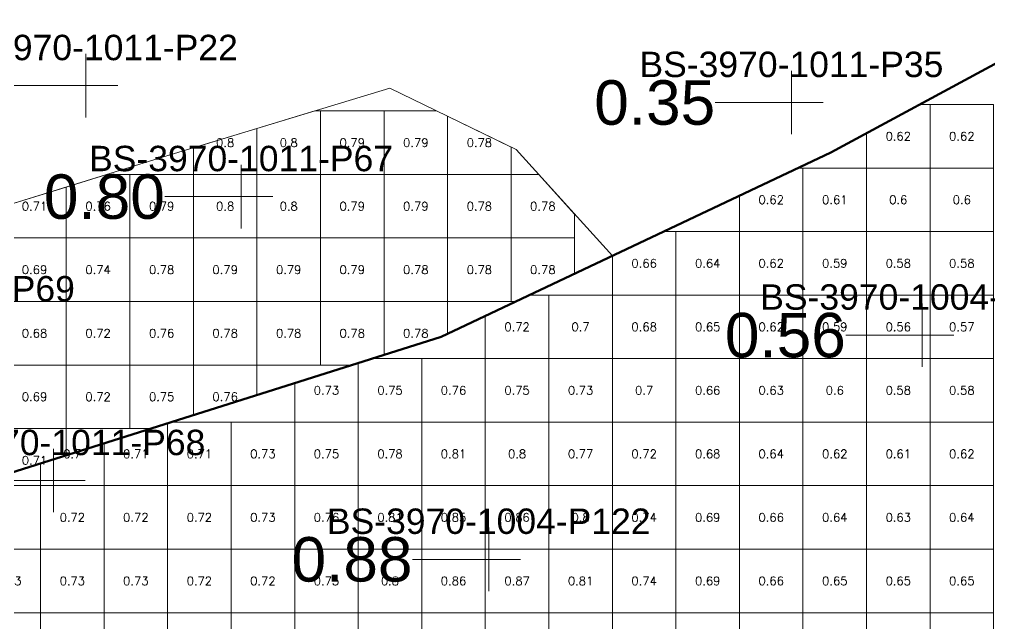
# Model space of a CAD drawing. Header units: inches. Extents: x 469759 to 470079, y 4349683 to 4349873.
# Drawn here: x 469799.03 to 469814.3, y 4349758.97 to 4349768.48 of the extents above; entities that cross this region are included whole.
import ezdxf
from ezdxf.enums import TextEntityAlignment as Align

# ---------------------------------------------------------------- set-up
doc = ezdxf.new("R2010")
doc.units = ezdxf.units.IN
doc.header["$MEASUREMENT"] = 0
for name, color, linetype, lineweight in [('孔口文字', 7, 'Continuous', 0), ('点', 7, 'Continuous', 0), ('爆区方格网', 7, 'Continuous', 0), ('线条', 7, 'Continuous', 0), ('钻孔', 7, 'Continuous', 0)]:
    doc.layers.add(name, color=color, linetype=linetype, lineweight=lineweight)
doc.styles.add('3dmine_textStyle_1', font='txt.shx', dxfattribs={"height": 1, "bigfont": 'gbcbig.shx'})
doc.styles.add('3dmine_textStyle_2', font='arial.ttf', dxfattribs={"height": 1})

msp = doc.modelspace()

# ---------------------------------------------------------------- hatches: boundary and pattern name
at = {"layer": '钻孔', "linetype": 'Continuous', "lineweight": 0, "true_color": 0x808080, "extrusion": (0, 1, 0)}
for points in [[(-469801.08, 3959.77), (-469800.08, 3959.77), (-469800.08, 3972.77), (-469801.08, 3972.77)], [(-469812.184, 3960.39), (-469811.184, 3960.39), (-469811.184, 3973.39), (-469812.184, 3973.39)]]:
    msp.add_hatch(color=8, dxfattribs=at).paths.add_polyline_path(points, flags=0)
at = {"layer": '钻孔', "linetype": 'Continuous', "lineweight": 0, "true_color": 0x00ffff, "extrusion": (0, 1, 0)}
for points in [[(-469803.522, 3960.91), (-469802.522, 3960.91), (-469802.522, 3972.91), (-469803.522, 3972.91)], [(-469814.24, 3960.45), (-469813.24, 3960.45), (-469813.24, 3973.45), (-469814.24, 3973.45)], [(-469800.568, 3960.97), (-469799.568, 3960.97), (-469799.568, 3972.97), (-469800.568, 3972.97)], [(-469807.42, 3960.23), (-469806.42, 3960.23), (-469806.42, 3972.23), (-469807.42, 3972.23)]]:
    msp.add_hatch(color=4, dxfattribs=at).paths.add_polyline_path(points, flags=0)

# ---------------------------------------------------------------- linework, layer by layer
at = {"color": 5, "linetype": 'Continuous', "lineweight": 50, "elevation": 1987.297}
msp.add_lwpolyline([(469832.229, 4349766.357), (469826.099, 4349763.33), (469820.476, 4349762.487), (469821.961, 4349767.803), (469817.208, 4349769.309), (469811.803, 4349766.383), (469805.674, 4349763.484), (469798.18, 4349761.115)], dxfattribs=at)
at = {"color": 4, "linetype": 'Continuous', "lineweight": 0, "true_color": 0x00ffff, "elevation": 3972.29}
msp.add_lwpolyline([(469789.446, 4349758.265), (469788.771, 4349755.193), (469791.392, 4349755.038), (469795.365, 4349757.103), (469798.18, 4349761.115), (469799.201, 4349761.438), (469802.316, 4349762.423), (469805.674, 4349763.484), (469808.366, 4349764.758), (469806.853, 4349766.431), (469804.861, 4349767.396), (469801.301, 4349766.314), (469798.797, 4349765.539), (469794.841, 4349764.985), (469789.446, 4349758.265), (469789.446, 4349758.265)], dxfattribs=at)
at = {"layer": '点', "color": 138, "linetype": 'Continuous', "lineweight": 0, "true_color": 0x004c4c}
for points, elevation in [([(469800.08, 4349766.938), (469800.08, 4349767.938)], 3972.77), ([(469811.184, 4349766.672), (469811.184, 4349767.672)], 3973.39), ([(469800.58, 4349767.438), (469799.58, 4349767.438)], 3972.77), ([(469811.684, 4349767.172), (469810.684, 4349767.172)], 3973.39), ([(469802.522, 4349765.19), (469802.522, 4349766.19)], 3972.91), ([(469803.022, 4349765.69), (469802.022, 4349765.69)], 3972.91), ([(469813.24, 4349763.01), (469813.24, 4349764.01)], 3973.45), ([(469813.74, 4349763.51), (469812.74, 4349763.51)], 3973.45), ([(469799.568, 4349760.72), (469799.568, 4349761.72)], 3972.97), ([(469800.068, 4349761.22), (469799.068, 4349761.22)], 3972.97), ([(469806.42, 4349759.48), (469806.42, 4349760.48)], 3972.23), ([(469806.92, 4349759.98), (469805.92, 4349759.98)], 3972.23)]:
    msp.add_lwpolyline(points, dxfattribs=dict(at, elevation=elevation))
at = {"layer": '爆区方格网', "color": 4, "linetype": 'Continuous', "lineweight": 0, "true_color": 0x00ffff}
for points, elevation in [([(469813.366, 4349766.14), (469812.366, 4349766.14), (469812.366, 4349766.688), (469813.201, 4349767.14), (469813.366, 4349767.14), (469813.366, 4349766.14)], 3972.76), ([(469814.366, 4349766.14), (469813.366, 4349766.14), (469813.366, 4349767.14), (469814.366, 4349767.14), (469814.366, 4349766.14)], 3972.76), ([(469803.772, 4349766.039), (469802.772, 4349766.039), (469802.772, 4349766.762), (469803.685, 4349767.039), (469803.772, 4349767.039), (469803.772, 4349766.039)], 3972.33), ([(469804.772, 4349766.039), (469803.772, 4349766.039), (469803.772, 4349767.039), (469804.772, 4349767.039), (469804.772, 4349766.039)], 3972.33), ([(469805.772, 4349766.955), (469805.772, 4349766.039), (469804.772, 4349766.039), (469804.772, 4349767.039), (469805.599, 4349767.039), (469805.772, 4349766.955)], 3972.33), ([(469806.772, 4349766.47), (469806.772, 4349766.039), (469805.772, 4349766.039), (469805.772, 4349766.955), (469806.772, 4349766.47)], 3972.33), ([(469802.772, 4349766.039), (469801.772, 4349766.039), (469801.772, 4349766.458), (469802.772, 4349766.762), (469802.772, 4349766.039)], 3972.33), ([(469811.366, 4349765.14), (469810.366, 4349765.14), (469810.366, 4349765.703), (469811.289, 4349766.14), (469811.366, 4349766.14), (469811.366, 4349765.14)], 3972.76), ([(469812.366, 4349765.14), (469811.366, 4349765.14), (469811.366, 4349766.14), (469812.366, 4349766.14), (469812.366, 4349765.14)], 3972.76), ([(469813.366, 4349765.14), (469812.366, 4349765.14), (469812.366, 4349766.14), (469813.366, 4349766.14), (469813.366, 4349765.14)], 3972.76), ([(469814.366, 4349765.14), (469813.366, 4349765.14), (469813.366, 4349766.14), (469814.366, 4349766.14), (469814.366, 4349765.14)], 3972.76), ([(469800.772, 4349765.039), (469799.772, 4349765.039), (469799.772, 4349765.841), (469800.412, 4349766.039), (469800.772, 4349766.039), (469800.772, 4349765.039)], 3972.33), ([(469801.772, 4349765.039), (469800.772, 4349765.039), (469800.772, 4349766.039), (469801.772, 4349766.039), (469801.772, 4349765.039)], 3972.33), ([(469802.772, 4349765.039), (469801.772, 4349765.039), (469801.772, 4349766.039), (469802.772, 4349766.039), (469802.772, 4349765.039)], 3972.33), ([(469803.772, 4349765.039), (469802.772, 4349765.039), (469802.772, 4349766.039), (469803.772, 4349766.039), (469803.772, 4349765.039)], 3972.33), ([(469804.772, 4349765.039), (469803.772, 4349765.039), (469803.772, 4349766.039), (469804.772, 4349766.039), (469804.772, 4349765.039)], 3972.33), ([(469805.772, 4349765.039), (469804.772, 4349765.039), (469804.772, 4349766.039), (469805.772, 4349766.039), (469805.772, 4349765.039)], 3972.33), ([(469806.772, 4349765.039), (469805.772, 4349765.039), (469805.772, 4349766.039), (469806.772, 4349766.039), (469806.772, 4349765.039)], 3972.33), ([(469807.772, 4349765.414), (469807.772, 4349765.039), (469806.772, 4349765.039), (469806.772, 4349766.039), (469807.208, 4349766.039), (469807.772, 4349765.414)], 3972.33), ([(469799.772, 4349765.039), (469798.772, 4349765.039), (469798.772, 4349765.536), (469798.797, 4349765.539), (469799.772, 4349765.841), (469799.772, 4349765.039)], 3972.33), ([(469809.366, 4349764.14), (469808.366, 4349764.14), (469808.366, 4349764.758), (469809.174, 4349765.14), (469809.366, 4349765.14), (469809.366, 4349764.14)], 3972.76), ([(469810.366, 4349764.14), (469809.366, 4349764.14), (469809.366, 4349765.14), (469810.366, 4349765.14), (469810.366, 4349764.14)], 3972.76), ([(469811.366, 4349764.14), (469810.366, 4349764.14), (469810.366, 4349765.14), (469811.366, 4349765.14), (469811.366, 4349764.14)], 3972.76), ([(469812.366, 4349764.14), (469811.366, 4349764.14), (469811.366, 4349765.14), (469812.366, 4349765.14), (469812.366, 4349764.14)], 3972.76), ([(469813.366, 4349764.14), (469812.366, 4349764.14), (469812.366, 4349765.14), (469813.366, 4349765.14), (469813.366, 4349764.14)], 3972.76), ([(469814.366, 4349764.14), (469813.366, 4349764.14), (469813.366, 4349765.14), (469814.366, 4349765.14), (469814.366, 4349764.14)], 3972.76), ([(469799.772, 4349764.039), (469798.772, 4349764.039), (469798.772, 4349765.039), (469799.772, 4349765.039), (469799.772, 4349764.039)], 3972.33), ([(469800.772, 4349764.039), (469799.772, 4349764.039), (469799.772, 4349765.039), (469800.772, 4349765.039), (469800.772, 4349764.039)], 3972.33), ([(469801.772, 4349764.039), (469800.772, 4349764.039), (469800.772, 4349765.039), (469801.772, 4349765.039), (469801.772, 4349764.039)], 3972.33), ([(469802.772, 4349764.039), (469801.772, 4349764.039), (469801.772, 4349765.039), (469802.772, 4349765.039), (469802.772, 4349764.039)], 3972.33), ([(469803.772, 4349764.039), (469802.772, 4349764.039), (469802.772, 4349765.039), (469803.772, 4349765.039), (469803.772, 4349764.039)], 3972.33), ([(469804.772, 4349764.039), (469803.772, 4349764.039), (469803.772, 4349765.039), (469804.772, 4349765.039), (469804.772, 4349764.039)], 3972.33), ([(469805.772, 4349764.039), (469804.772, 4349764.039), (469804.772, 4349765.039), (469805.772, 4349765.039), (469805.772, 4349764.039)], 3972.33), ([(469806.772, 4349764.039), (469805.772, 4349764.039), (469805.772, 4349765.039), (469806.772, 4349765.039), (469806.772, 4349764.039)], 3972.33), ([(469807.772, 4349764.477), (469806.847, 4349764.039), (469806.772, 4349764.039), (469806.772, 4349765.039), (469807.772, 4349765.039), (469807.772, 4349764.477)], 3972.33), ([(469799.772, 4349763.039), (469798.772, 4349763.039), (469798.772, 4349764.039), (469799.772, 4349764.039), (469799.772, 4349763.039)], 3972.33), ([(469800.772, 4349763.039), (469799.772, 4349763.039), (469799.772, 4349764.039), (469800.772, 4349764.039), (469800.772, 4349763.039)], 3972.33), ([(469801.772, 4349763.039), (469800.772, 4349763.039), (469800.772, 4349764.039), (469801.772, 4349764.039), (469801.772, 4349763.039)], 3972.33), ([(469802.772, 4349763.039), (469801.772, 4349763.039), (469801.772, 4349764.039), (469802.772, 4349764.039), (469802.772, 4349763.039)], 3972.33), ([(469803.772, 4349763.039), (469802.772, 4349763.039), (469802.772, 4349764.039), (469803.772, 4349764.039), (469803.772, 4349763.039)], 3972.33), ([(469804.772, 4349763.199), (469804.265, 4349763.039), (469803.772, 4349763.039), (469803.772, 4349764.039), (469804.772, 4349764.039), (469804.772, 4349763.199)], 3972.33), ([(469805.772, 4349763.531), (469805.674, 4349763.484), (469804.772, 4349763.199), (469804.772, 4349764.039), (469805.772, 4349764.039), (469805.772, 4349763.531)], 3972.33), ([(469807.366, 4349763.14), (469806.366, 4349763.14), (469806.366, 4349763.812), (469807.059, 4349764.14), (469807.366, 4349764.14), (469807.366, 4349763.14)], 3972.76), ([(469808.366, 4349763.14), (469807.366, 4349763.14), (469807.366, 4349764.14), (469808.366, 4349764.14), (469808.366, 4349763.14)], 3972.76), ([(469809.366, 4349763.14), (469808.366, 4349763.14), (469808.366, 4349764.14), (469809.366, 4349764.14), (469809.366, 4349763.14)], 3972.76), ([(469810.366, 4349763.14), (469809.366, 4349763.14), (469809.366, 4349764.14), (469810.366, 4349764.14), (469810.366, 4349763.14)], 3972.76), ([(469811.366, 4349763.14), (469810.366, 4349763.14), (469810.366, 4349764.14), (469811.366, 4349764.14), (469811.366, 4349763.14)], 3972.76), ([(469812.366, 4349763.14), (469811.366, 4349763.14), (469811.366, 4349764.14), (469812.366, 4349764.14), (469812.366, 4349763.14)], 3972.76), ([(469813.366, 4349763.14), (469812.366, 4349763.14), (469812.366, 4349764.14), (469813.366, 4349764.14), (469813.366, 4349763.14)], 3972.76), ([(469814.366, 4349763.14), (469813.366, 4349763.14), (469813.366, 4349764.14), (469814.366, 4349764.14), (469814.366, 4349763.14)], 3972.76), ([(469805.366, 4349762.14), (469804.366, 4349762.14), (469804.366, 4349763.071), (469804.583, 4349763.14), (469805.366, 4349763.14), (469805.366, 4349762.14)], 3972.76), ([(469806.366, 4349762.14), (469805.366, 4349762.14), (469805.366, 4349763.14), (469806.366, 4349763.14), (469806.366, 4349762.14)], 3972.76), ([(469807.366, 4349762.14), (469806.366, 4349762.14), (469806.366, 4349763.14), (469807.366, 4349763.14), (469807.366, 4349762.14)], 3972.76), ([(469808.366, 4349762.14), (469807.366, 4349762.14), (469807.366, 4349763.14), (469808.366, 4349763.14), (469808.366, 4349762.14)], 3972.76), ([(469809.366, 4349762.14), (469808.366, 4349762.14), (469808.366, 4349763.14), (469809.366, 4349763.14), (469809.366, 4349762.14)], 3972.76), ([(469810.366, 4349762.14), (469809.366, 4349762.14), (469809.366, 4349763.14), (469810.366, 4349763.14), (469810.366, 4349762.14)], 3972.76), ([(469811.366, 4349762.14), (469810.366, 4349762.14), (469810.366, 4349763.14), (469811.366, 4349763.14), (469811.366, 4349762.14)], 3972.76), ([(469812.366, 4349762.14), (469811.366, 4349762.14), (469811.366, 4349763.14), (469812.366, 4349763.14), (469812.366, 4349762.14)], 3972.76), ([(469813.366, 4349762.14), (469812.366, 4349762.14), (469812.366, 4349763.14), (469813.366, 4349763.14), (469813.366, 4349762.14)], 3972.76), ([(469814.366, 4349762.14), (469813.366, 4349762.14), (469813.366, 4349763.14), (469814.366, 4349763.14), (469814.366, 4349762.14)], 3972.76), ([(469799.772, 4349762.039), (469798.772, 4349762.039), (469798.772, 4349763.039), (469799.772, 4349763.039), (469799.772, 4349762.039)], 3972.33), ([(469800.772, 4349762.039), (469799.772, 4349762.039), (469799.772, 4349763.039), (469800.772, 4349763.039), (469800.772, 4349762.039)], 3972.33), ([(469801.772, 4349762.251), (469801.102, 4349762.039), (469800.772, 4349762.039), (469800.772, 4349763.039), (469801.772, 4349763.039), (469801.772, 4349762.251)], 3972.33), ([(469802.772, 4349762.567), (469802.316, 4349762.423), (469801.772, 4349762.251), (469801.772, 4349763.039), (469802.772, 4349763.039), (469802.772, 4349762.567)], 3972.33), ([(469804.366, 4349762.14), (469803.366, 4349762.14), (469803.366, 4349762.755), (469804.366, 4349763.071), (469804.366, 4349762.14)], 3972.76), ([(469799.772, 4349761.619), (469799.201, 4349761.438), (469798.772, 4349761.303), (469798.772, 4349762.039), (469799.772, 4349762.039), (469799.772, 4349761.619)], 3972.33), ([(469801.366, 4349761.14), (469800.366, 4349761.14), (469800.366, 4349761.806), (469801.366, 4349762.123), (469801.366, 4349761.14)], 3972.76), ([(469802.366, 4349761.14), (469801.366, 4349761.14), (469801.366, 4349762.123), (469801.42, 4349762.14), (469802.366, 4349762.14), (469802.366, 4349761.14)], 3972.76), ([(469803.366, 4349761.14), (469802.366, 4349761.14), (469802.366, 4349762.14), (469803.366, 4349762.14), (469803.366, 4349761.14)], 3972.76), ([(469804.366, 4349761.14), (469803.366, 4349761.14), (469803.366, 4349762.14), (469804.366, 4349762.14), (469804.366, 4349761.14)], 3972.76), ([(469805.366, 4349761.14), (469804.366, 4349761.14), (469804.366, 4349762.14), (469805.366, 4349762.14), (469805.366, 4349761.14)], 3972.76), ([(469806.366, 4349761.14), (469805.366, 4349761.14), (469805.366, 4349762.14), (469806.366, 4349762.14), (469806.366, 4349761.14)], 3972.76), ([(469807.366, 4349761.14), (469806.366, 4349761.14), (469806.366, 4349762.14), (469807.366, 4349762.14), (469807.366, 4349761.14)], 3972.76), ([(469808.366, 4349761.14), (469807.366, 4349761.14), (469807.366, 4349762.14), (469808.366, 4349762.14), (469808.366, 4349761.14)], 3972.76), ([(469809.366, 4349761.14), (469808.366, 4349761.14), (469808.366, 4349762.14), (469809.366, 4349762.14), (469809.366, 4349761.14)], 3972.76), ([(469810.366, 4349761.14), (469809.366, 4349761.14), (469809.366, 4349762.14), (469810.366, 4349762.14), (469810.366, 4349761.14)], 3972.76), ([(469811.366, 4349761.14), (469810.366, 4349761.14), (469810.366, 4349762.14), (469811.366, 4349762.14), (469811.366, 4349761.14)], 3972.76), ([(469812.366, 4349761.14), (469811.366, 4349761.14), (469811.366, 4349762.14), (469812.366, 4349762.14), (469812.366, 4349761.14)], 3972.76), ([(469813.366, 4349761.14), (469812.366, 4349761.14), (469812.366, 4349762.14), (469813.366, 4349762.14), (469813.366, 4349761.14)], 3972.76), ([(469814.366, 4349761.14), (469813.366, 4349761.14), (469813.366, 4349762.14), (469814.366, 4349762.14), (469814.366, 4349761.14)], 3972.76), ([(469800.366, 4349761.14), (469799.366, 4349761.14), (469799.366, 4349761.49), (469800.366, 4349761.806), (469800.366, 4349761.14)], 3972.76), ([(469799.366, 4349760.14), (469798.366, 4349760.14), (469798.366, 4349761.14), (469799.366, 4349761.14), (469799.366, 4349760.14)], 3972.76), ([(469800.366, 4349760.14), (469799.366, 4349760.14), (469799.366, 4349761.14), (469800.366, 4349761.14), (469800.366, 4349760.14)], 3972.76), ([(469801.366, 4349760.14), (469800.366, 4349760.14), (469800.366, 4349761.14), (469801.366, 4349761.14), (469801.366, 4349760.14)], 3972.76), ([(469802.366, 4349760.14), (469801.366, 4349760.14), (469801.366, 4349761.14), (469802.366, 4349761.14), (469802.366, 4349760.14)], 3972.76), ([(469803.366, 4349760.14), (469802.366, 4349760.14), (469802.366, 4349761.14), (469803.366, 4349761.14), (469803.366, 4349760.14)], 3972.76), ([(469804.366, 4349760.14), (469803.366, 4349760.14), (469803.366, 4349761.14), (469804.366, 4349761.14), (469804.366, 4349760.14)], 3972.76), ([(469805.366, 4349760.14), (469804.366, 4349760.14), (469804.366, 4349761.14), (469805.366, 4349761.14), (469805.366, 4349760.14)], 3972.76), ([(469806.366, 4349760.14), (469805.366, 4349760.14), (469805.366, 4349761.14), (469806.366, 4349761.14), (469806.366, 4349760.14)], 3972.76), ([(469807.366, 4349760.14), (469806.366, 4349760.14), (469806.366, 4349761.14), (469807.366, 4349761.14), (469807.366, 4349760.14)], 3972.76), ([(469808.366, 4349760.14), (469807.366, 4349760.14), (469807.366, 4349761.14), (469808.366, 4349761.14), (469808.366, 4349760.14)], 3972.76), ([(469809.366, 4349760.14), (469808.366, 4349760.14), (469808.366, 4349761.14), (469809.366, 4349761.14), (469809.366, 4349760.14)], 3972.76), ([(469810.366, 4349760.14), (469809.366, 4349760.14), (469809.366, 4349761.14), (469810.366, 4349761.14), (469810.366, 4349760.14)], 3972.76), ([(469811.366, 4349760.14), (469810.366, 4349760.14), (469810.366, 4349761.14), (469811.366, 4349761.14), (469811.366, 4349760.14)], 3972.76), ([(469812.366, 4349760.14), (469811.366, 4349760.14), (469811.366, 4349761.14), (469812.366, 4349761.14), (469812.366, 4349760.14)], 3972.76), ([(469813.366, 4349760.14), (469812.366, 4349760.14), (469812.366, 4349761.14), (469813.366, 4349761.14), (469813.366, 4349760.14)], 3972.76), ([(469814.366, 4349760.14), (469813.366, 4349760.14), (469813.366, 4349761.14), (469814.366, 4349761.14), (469814.366, 4349760.14)], 3972.76), ([(469799.366, 4349759.14), (469798.366, 4349759.14), (469798.366, 4349760.14), (469799.366, 4349760.14), (469799.366, 4349759.14)], 3972.76), ([(469800.366, 4349759.14), (469799.366, 4349759.14), (469799.366, 4349760.14), (469800.366, 4349760.14), (469800.366, 4349759.14)], 3972.76), ([(469801.366, 4349759.14), (469800.366, 4349759.14), (469800.366, 4349760.14), (469801.366, 4349760.14), (469801.366, 4349759.14)], 3972.76), ([(469802.366, 4349759.14), (469801.366, 4349759.14), (469801.366, 4349760.14), (469802.366, 4349760.14), (469802.366, 4349759.14)], 3972.76), ([(469803.366, 4349759.14), (469802.366, 4349759.14), (469802.366, 4349760.14), (469803.366, 4349760.14), (469803.366, 4349759.14)], 3972.76), ([(469804.366, 4349759.14), (469803.366, 4349759.14), (469803.366, 4349760.14), (469804.366, 4349760.14), (469804.366, 4349759.14)], 3972.76), ([(469805.366, 4349759.14), (469804.366, 4349759.14), (469804.366, 4349760.14), (469805.366, 4349760.14), (469805.366, 4349759.14)], 3972.76), ([(469806.366, 4349759.14), (469805.366, 4349759.14), (469805.366, 4349760.14), (469806.366, 4349760.14), (469806.366, 4349759.14)], 3972.76), ([(469807.366, 4349759.14), (469806.366, 4349759.14), (469806.366, 4349760.14), (469807.366, 4349760.14), (469807.366, 4349759.14)], 3972.76), ([(469808.366, 4349759.14), (469807.366, 4349759.14), (469807.366, 4349760.14), (469808.366, 4349760.14), (469808.366, 4349759.14)], 3972.76), ([(469809.366, 4349759.14), (469808.366, 4349759.14), (469808.366, 4349760.14), (469809.366, 4349760.14), (469809.366, 4349759.14)], 3972.76), ([(469810.366, 4349759.14), (469809.366, 4349759.14), (469809.366, 4349760.14), (469810.366, 4349760.14), (469810.366, 4349759.14)], 3972.76), ([(469811.366, 4349759.14), (469810.366, 4349759.14), (469810.366, 4349760.14), (469811.366, 4349760.14), (469811.366, 4349759.14)], 3972.76), ([(469812.366, 4349759.14), (469811.366, 4349759.14), (469811.366, 4349760.14), (469812.366, 4349760.14), (469812.366, 4349759.14)], 3972.76), ([(469813.366, 4349759.14), (469812.366, 4349759.14), (469812.366, 4349760.14), (469813.366, 4349760.14), (469813.366, 4349759.14)], 3972.76), ([(469814.366, 4349759.14), (469813.366, 4349759.14), (469813.366, 4349760.14), (469814.366, 4349760.14), (469814.366, 4349759.14)], 3972.76), ([(469799.366, 4349758.14), (469798.366, 4349758.14), (469798.366, 4349759.14), (469799.366, 4349759.14), (469799.366, 4349758.14)], 3972.76), ([(469800.366, 4349758.14), (469799.366, 4349758.14), (469799.366, 4349759.14), (469800.366, 4349759.14), (469800.366, 4349758.14)], 3972.76), ([(469801.366, 4349758.14), (469800.366, 4349758.14), (469800.366, 4349759.14), (469801.366, 4349759.14), (469801.366, 4349758.14)], 3972.76), ([(469802.366, 4349758.14), (469801.366, 4349758.14), (469801.366, 4349759.14), (469802.366, 4349759.14), (469802.366, 4349758.14)], 3972.76), ([(469803.366, 4349758.14), (469802.366, 4349758.14), (469802.366, 4349759.14), (469803.366, 4349759.14), (469803.366, 4349758.14)], 3972.76), ([(469804.366, 4349758.14), (469803.366, 4349758.14), (469803.366, 4349759.14), (469804.366, 4349759.14), (469804.366, 4349758.14)], 3972.76), ([(469805.366, 4349758.14), (469804.366, 4349758.14), (469804.366, 4349759.14), (469805.366, 4349759.14), (469805.366, 4349758.14)], 3972.76), ([(469806.366, 4349758.14), (469805.366, 4349758.14), (469805.366, 4349759.14), (469806.366, 4349759.14), (469806.366, 4349758.14)], 3972.76), ([(469807.366, 4349758.14), (469806.366, 4349758.14), (469806.366, 4349759.14), (469807.366, 4349759.14), (469807.366, 4349758.14)], 3972.76), ([(469808.366, 4349758.14), (469807.366, 4349758.14), (469807.366, 4349759.14), (469808.366, 4349759.14), (469808.366, 4349758.14)], 3972.76)]:
    msp.add_lwpolyline(points, dxfattribs=dict(at, elevation=elevation))
at = {"layer": '爆区方格网', "color": 5, "linetype": 'Continuous', "lineweight": 0, "elevation": 3969.96}
for points in [[(469809.366, 4349758.14), (469808.366, 4349758.14), (469808.366, 4349759.14), (469809.366, 4349759.14), (469809.366, 4349758.14)], [(469810.366, 4349758.14), (469809.366, 4349758.14), (469809.366, 4349759.14), (469810.366, 4349759.14), (469810.366, 4349758.14)], [(469811.366, 4349758.14), (469810.366, 4349758.14), (469810.366, 4349759.14), (469811.366, 4349759.14), (469811.366, 4349758.14)], [(469812.366, 4349758.14), (469811.366, 4349758.14), (469811.366, 4349759.14), (469812.366, 4349759.14), (469812.366, 4349758.14)], [(469813.366, 4349758.14), (469812.366, 4349758.14), (469812.366, 4349759.14), (469813.366, 4349759.14), (469813.366, 4349758.14)], [(469814.366, 4349758.14), (469813.366, 4349758.14), (469813.366, 4349759.14), (469814.366, 4349759.14), (469814.366, 4349758.14)]]:
    msp.add_lwpolyline(points, dxfattribs=at)
at = {"layer": '线条', "color": 138, "linetype": 'Continuous', "lineweight": 0, "true_color": 0x004c4c}
for points, elevation in [([(469800.08, 4349767.438), (469800.08, 4349767.438), (469800.08, 4349767.438)], 3972.77), ([(469811.184, 4349767.172), (469811.184, 4349767.172), (469811.184, 4349767.172)], 3973.39), ([(469802.522, 4349765.69), (469802.522, 4349765.69), (469802.522, 4349765.69)], 3972.91), ([(469813.24, 4349763.51), (469813.24, 4349763.51), (469813.24, 4349763.51)], 3973.45), ([(469799.568, 4349761.22), (469799.568, 4349761.22), (469799.568, 4349761.22)], 3972.97), ([(469806.42, 4349759.98), (469806.42, 4349759.98), (469806.42, 4349759.98)], 3972.23)]:
    msp.add_lwpolyline(points, dxfattribs=dict(at, elevation=elevation))
at = {"layer": '钻孔', "color": 8, "linetype": 'Continuous', "lineweight": 0, "true_color": 0x808080}
for points, elevation in [([(469800.08, 4349767.438), (469798.88, 4349767.438)], 3972.77), ([(469800.08, 4349767.438), (469798.88, 4349767.438)], 3959.77), ([(469811.184, 4349767.172), (469809.984, 4349767.172)], 3973.39), ([(469811.184, 4349767.172), (469809.984, 4349767.172)], 3960.39)]:
    msp.add_lwpolyline(points, dxfattribs=dict(at, elevation=elevation))
at = {"layer": '钻孔', "color": 4, "linetype": 'Continuous', "lineweight": 0, "true_color": 0x00ffff}
for points, elevation in [([(469802.522, 4349765.69), (469801.322, 4349765.69)], 3972.91), ([(469802.522, 4349765.69), (469801.322, 4349765.69)], 3960.91), ([(469813.24, 4349763.51), (469812.04, 4349763.51)], 3973.45), ([(469813.24, 4349763.51), (469812.04, 4349763.51)], 3960.45), ([(469799.568, 4349761.22), (469798.368, 4349761.22)], 3972.97), ([(469799.568, 4349761.22), (469798.368, 4349761.22)], 3960.97), ([(469806.42, 4349759.98), (469805.22, 4349759.98)], 3972.23), ([(469806.42, 4349759.98), (469805.22, 4349759.98)], 3960.23)]:
    msp.add_lwpolyline(points, dxfattribs=dict(at, elevation=elevation))

# ---------------------------------------------------------------- texts
at = {"color": 4, "linetype": 'Continuous', "lineweight": 0, "true_color": 0x00ffff, "style": '3dmine_textStyle_1'}
for s, p in [('0.8', (469802.272, 4349766.539, 3972.33)), ('0.8', (469803.272, 4349766.539, 3972.33)), ('0.79', (469804.272, 4349766.539, 3972.33)), ('0.79', (469805.272, 4349766.539, 3972.33)), ('0.78', (469806.272, 4349766.539, 3972.33)), ('0.62', (469812.866, 4349766.64, 3972.76)), ('0.62', (469813.866, 4349766.64, 3972.76)), ('0.62', (469810.866, 4349765.64, 3972.76)), ('0.61', (469811.866, 4349765.64, 3972.76)), ('0.6', (469812.866, 4349765.64, 3972.76)), ('0.6', (469813.866, 4349765.64, 3972.76)), ('0.71', (469799.272, 4349765.539, 3972.33)), ('0.76', (469800.272, 4349765.539, 3972.33)), ('0.79', (469801.272, 4349765.539, 3972.33)), ('0.8', (469802.272, 4349765.539, 3972.33)), ('0.8', (469803.272, 4349765.539, 3972.33)), ('0.79', (469804.272, 4349765.539, 3972.33)), ('0.79', (469805.272, 4349765.539, 3972.33)), ('0.78', (469806.272, 4349765.539, 3972.33)), ('0.78', (469807.272, 4349765.539, 3972.33)), ('0.69', (469799.272, 4349764.539, 3972.33)), ('0.74', (469800.272, 4349764.539, 3972.33)), ('0.78', (469801.272, 4349764.539, 3972.33)), ('0.79', (469802.272, 4349764.539, 3972.33)), ('0.79', (469803.272, 4349764.539, 3972.33)), ('0.79', (469804.272, 4349764.539, 3972.33)), ('0.78', (469805.272, 4349764.539, 3972.33)), ('0.78', (469806.272, 4349764.539, 3972.33)), ('0.78', (469807.272, 4349764.539, 3972.33)), ('0.66', (469808.866, 4349764.64, 3972.76)), ('0.64', (469809.866, 4349764.64, 3972.76)), ('0.62', (469810.866, 4349764.64, 3972.76)), ('0.59', (469811.866, 4349764.64, 3972.76)), ('0.58', (469812.866, 4349764.64, 3972.76)), ('0.58', (469813.866, 4349764.64, 3972.76)), ('0.72', (469806.866, 4349763.64, 3972.76)), ('0.7', (469807.866, 4349763.64, 3972.76)), ('0.68', (469808.866, 4349763.64, 3972.76)), ('0.65', (469809.866, 4349763.64, 3972.76)), ('0.62', (469810.866, 4349763.64, 3972.76)), ('0.59', (469811.866, 4349763.64, 3972.76)), ('0.56', (469812.866, 4349763.64, 3972.76)), ('0.57', (469813.866, 4349763.64, 3972.76)), ('0.68', (469799.272, 4349763.539, 3972.33)), ('0.72', (469800.272, 4349763.539, 3972.33)), ('0.76', (469801.272, 4349763.539, 3972.33)), ('0.78', (469802.272, 4349763.539, 3972.33)), ('0.78', (469803.272, 4349763.539, 3972.33)), ('0.78', (469804.272, 4349763.539, 3972.33)), ('0.78', (469805.272, 4349763.539, 3972.33)), ('0.73', (469803.866, 4349762.64, 3972.76)), ('0.75', (469804.866, 4349762.64, 3972.76)), ('0.76', (469805.866, 4349762.64, 3972.76)), ('0.75', (469806.866, 4349762.64, 3972.76)), ('0.73', (469807.866, 4349762.64, 3972.76)), ('0.7', (469808.866, 4349762.64, 3972.76)), ('0.66', (469809.866, 4349762.64, 3972.76)), ('0.63', (469810.866, 4349762.64, 3972.76)), ('0.6', (469811.866, 4349762.64, 3972.76)), ('0.58', (469812.866, 4349762.64, 3972.76)), ('0.58', (469813.866, 4349762.64, 3972.76)), ('0.69', (469799.272, 4349762.539, 3972.33)), ('0.72', (469800.272, 4349762.539, 3972.33)), ('0.75', (469801.272, 4349762.539, 3972.33)), ('0.76', (469802.272, 4349762.539, 3972.33)), ('0.7', (469799.866, 4349761.64, 3972.76)), ('0.71', (469800.866, 4349761.64, 3972.76)), ('0.71', (469801.866, 4349761.64, 3972.76)), ('0.73', (469802.866, 4349761.64, 3972.76)), ('0.75', (469803.866, 4349761.64, 3972.76)), ('0.78', (469804.866, 4349761.64, 3972.76)), ('0.81', (469805.866, 4349761.64, 3972.76)), ('0.8', (469806.866, 4349761.64, 3972.76)), ('0.77', (469807.866, 4349761.64, 3972.76)), ('0.72', (469808.866, 4349761.64, 3972.76)), ('0.68', (469809.866, 4349761.64, 3972.76)), ('0.64', (469810.866, 4349761.64, 3972.76)), ('0.62', (469811.866, 4349761.64, 3972.76)), ('0.61', (469812.866, 4349761.64, 3972.76)), ('0.62', (469813.866, 4349761.64, 3972.76)), ('0.71', (469799.272, 4349761.539, 3972.33)), ('0.72', (469799.866, 4349760.64, 3972.76)), ('0.72', (469800.866, 4349760.64, 3972.76)), ('0.72', (469801.866, 4349760.64, 3972.76)), ('0.73', (469802.866, 4349760.64, 3972.76)), ('0.76', (469803.866, 4349760.64, 3972.76)), ('0.81', (469804.866, 4349760.64, 3972.76)), ('0.85', (469805.866, 4349760.64, 3972.76)), ('0.86', (469806.866, 4349760.64, 3972.76)), ('0.8', (469807.866, 4349760.64, 3972.76)), ('0.74', (469808.866, 4349760.64, 3972.76)), ('0.69', (469809.866, 4349760.64, 3972.76)), ('0.66', (469810.866, 4349760.64, 3972.76)), ('0.64', (469811.866, 4349760.64, 3972.76)), ('0.63', (469812.866, 4349760.64, 3972.76)), ('0.64', (469813.866, 4349760.64, 3972.76)), ('0.73', (469798.866, 4349759.64, 3972.76)), ('0.73', (469799.866, 4349759.64, 3972.76)), ('0.73', (469800.866, 4349759.64, 3972.76)), ('0.72', (469801.866, 4349759.64, 3972.76)), ('0.72', (469802.866, 4349759.64, 3972.76)), ('0.75', (469803.866, 4349759.64, 3972.76)), ('0.8', (469804.866, 4349759.64, 3972.76)), ('0.86', (469805.866, 4349759.64, 3972.76)), ('0.87', (469806.866, 4349759.64, 3972.76)), ('0.81', (469807.866, 4349759.64, 3972.76)), ('0.74', (469808.866, 4349759.64, 3972.76)), ('0.69', (469809.866, 4349759.64, 3972.76)), ('0.66', (469810.866, 4349759.64, 3972.76)), ('0.65', (469811.866, 4349759.64, 3972.76)), ('0.65', (469812.866, 4349759.64, 3972.76)), ('0.65', (469813.866, 4349759.64, 3972.76))]:
    msp.add_text(s, height=0.1333, dxfattribs=at).set_placement(p, align=Align.MIDDLE_CENTER)
at = {"layer": '孔口文字', "color": 138, "linetype": 'Continuous', "lineweight": 0, "true_color": 0x004c4c, "style": '3dmine_textStyle_2'}
for s, p in [('BS-3970-1011-P22', (469800.08, 4349767.838, 3972.77)), ('BS-3970-1011-P35', (469811.184, 4349767.572, 3973.39)), ('BS-3970-1011-P67', (469802.522, 4349766.09, 3972.91)), ('BS-3970-1011-P69', (469797.515, 4349764.04, 3972.88)), ('BS-3970-1011-P68', (469799.568, 4349761.62, 3972.97))]:
    msp.add_text(s, height=0.4, dxfattribs=at).set_placement(p, align=Align.CENTER)
at = {"layer": '钻孔', "color": 8, "linetype": 'Continuous', "lineweight": 0, "true_color": 0x808080, "style": '3dmine_textStyle_2'}
msp.add_text('0.35', height=0.7, dxfattribs=at).set_placement((469809.984, 4349767.172, 3973.39), align=Align.MIDDLE_RIGHT)
at = {"layer": '钻孔', "color": 4, "linetype": 'Continuous', "lineweight": 0, "true_color": 0x00ffff, "style": '3dmine_textStyle_2'}
for s, p in [('0.80', (469801.322, 4349765.69, 3972.91)), ('0.56', (469812.04, 4349763.51, 3966.95)), ('0.88', (469805.22, 4349759.98, 3966.23))]:
    msp.add_text(s, height=0.7, dxfattribs=at).set_placement(p, align=Align.MIDDLE_RIGHT)
at = {"layer": '钻孔', "color": 138, "linetype": 'Continuous', "lineweight": 0, "true_color": 0x004c4c, "style": '3dmine_textStyle_2'}
for s, p in [('BS-3970-1004-P105', (469813.24, 4349763.91, 3973.45)), ('BS-3970-1004-P122', (469806.42, 4349760.38, 3972.23))]:
    msp.add_text(s, height=0.4, dxfattribs=at).set_placement(p, align=Align.CENTER)

doc.saveas('drawing.dxf')
